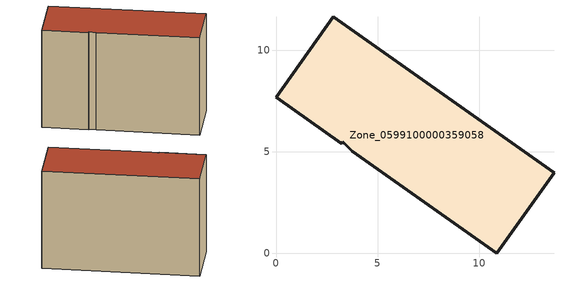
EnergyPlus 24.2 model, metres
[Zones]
Zone_0599100000359058
 floor ground (C_G): 3.75,5.03 3.29,5.49 3.23,5.4 0,7.68 2.8,11.65 13.66,3.97 10.86,0 z3.64
 wall outside (C_F): 0,7.68 3.23,5.4 3.29,5.49 3.75,5.03 10.86,0 13.66,3.97 2.8,11.65 0,7.68 z3.64:12.58
 roof outside (C_R): 3.29,5.49 3.75,5.03 10.86,0 13.66,3.97 2.8,11.65 0,7.68 3.23,5.4 z12.58
[BUILDING]
Pand.0599100000359058: North Axis=0; Terrain=City; Loads Convergence Tolerance Value=0.04; Temperature Convergence Tolerance Value=0.4; Solar Distribution=FullExterior; Maximum Number of Warmup Days=25; Minimum Number of Warmup Days=1
[Site:Location]
Rotterdam.The.Hague.AP_ZH_NLD Design_Conditions: Latitude=51.96; Longitude=4.45; Time Zone=1; Elevation=-4.5
[SITE:GROUNDTEMPERATURE:BUILDINGSURFACE]
18, 18, 18, 18, 18, 18, 18, 18, 18, 18, 18, 18
[MATERIAL] Thermal Absorptance=0.9; Solar Absorptance=0.7; Visible Absorptance=0.7
Name | Roughness | Thickness | Conductivity | Density | Specific Heat
G.TC.1992-2005 | MediumSmooth | 0.15 | 0.06 | 540 | 1210
F.TC.1992-2005 | Rough | 0.3 | 0.12 | 1920 | 840
R.TC.1992-2005 | MediumRough | 0.2 | 0.08 | 1500 | 1000
[CONSTRUCTION]
C_G: G.TC.1992-2005
C_F: F.TC.1992-2005
C_R: R.TC.1992-2005
[ZONE]
Zone_0599100000359058: Type=1; Multiplier=1; Ceiling Height=Autocalculate; Volume=Autocalculate; Floor Area=autocalculate; Part of Total Floor Area=Yes
[ZONEINFILTRATION:DESIGNFLOWRATE]
Infil_Zone_0599100000359058: Zone or ZoneList or Space or SpaceList=Zone_0599100000359058; Schedule=AlwaysOn; Design Flow Rate Calculation Method=Flow/Area; Flow Rate per Floor Area=0.0015; Constant Term Coefficient=1; Temperature Term Coefficient=0; Velocity Term Coefficient=0; Velocity Squared Term Coefficient=0
[HVACTEMPLATE:ZONE:IDEALLOADSAIRSYSTEM]
Zone_0599100000359058: Maximum Heating Supply Air Temperature=50; Minimum Cooling Supply Air Temperature=13; Maximum Heating Supply Air Humidity Ratio=0.0156; Minimum Cooling Supply Air Humidity Ratio=0.0077; Heating Limit=NoLimit; Cooling Limit=NoLimit; Dehumidification Control Type=ConstantSensibleHeatRatio; Cooling Sensible Heat Ratio=0.7; Dehumidification Setpoint=60; Humidification Control Type=None; Humidification Setpoint=30; Outdoor Air Method=None; Outdoor Air Flow Rate per Person=0.00944; Outdoor Air Flow Rate per Zone Floor Area=0; Outdoor Air Flow Rate per Zone=0; Demand Controlled Ventilation Type=None; Outdoor Air Economizer Type=NoEconomizer; Heat Recovery Type=None; Sensible Heat Recovery Effectiveness=0.7; Latent Heat Recovery Effectiveness=0.65
[ZONECONTROL:THERMOSTAT]
ThermostatControl_Zone_0599100000359058: Zone or ZoneList=Zone_0599100000359058; Control Type Schedule=DualSetpointControlType; Control 1=Thermostat_Zone_0599100000359058; Temperature Difference Between Cutout And Setpoint=0
[THERMOSTATSETPOINT:DUALSETPOINT]
Thermostat_Zone_0599100000359058: Heating Setpoint Temperature Schedule=HeatingSetpoint_Zone_0599100000359058; Cooling Setpoint Temperature Schedule=CoolingSetpoint_Zone_0599100000359058
[SCHEDULE:COMPACT]
HeatingSetpoint_Zone_0599100000359058: Through: 12/31, For: AllDays, Until: 24:00, 21
CoolingSetpoint_Zone_0599100000359058: Through: 12/31, For: AllDays, Until: 24:00, 24
DualSetpointControlType: Through: 12/31, For: AllDays, Until: 24:00, 4
AlwaysOn: Through: 12/31, For: AllDays, Until: 24:00, 1
